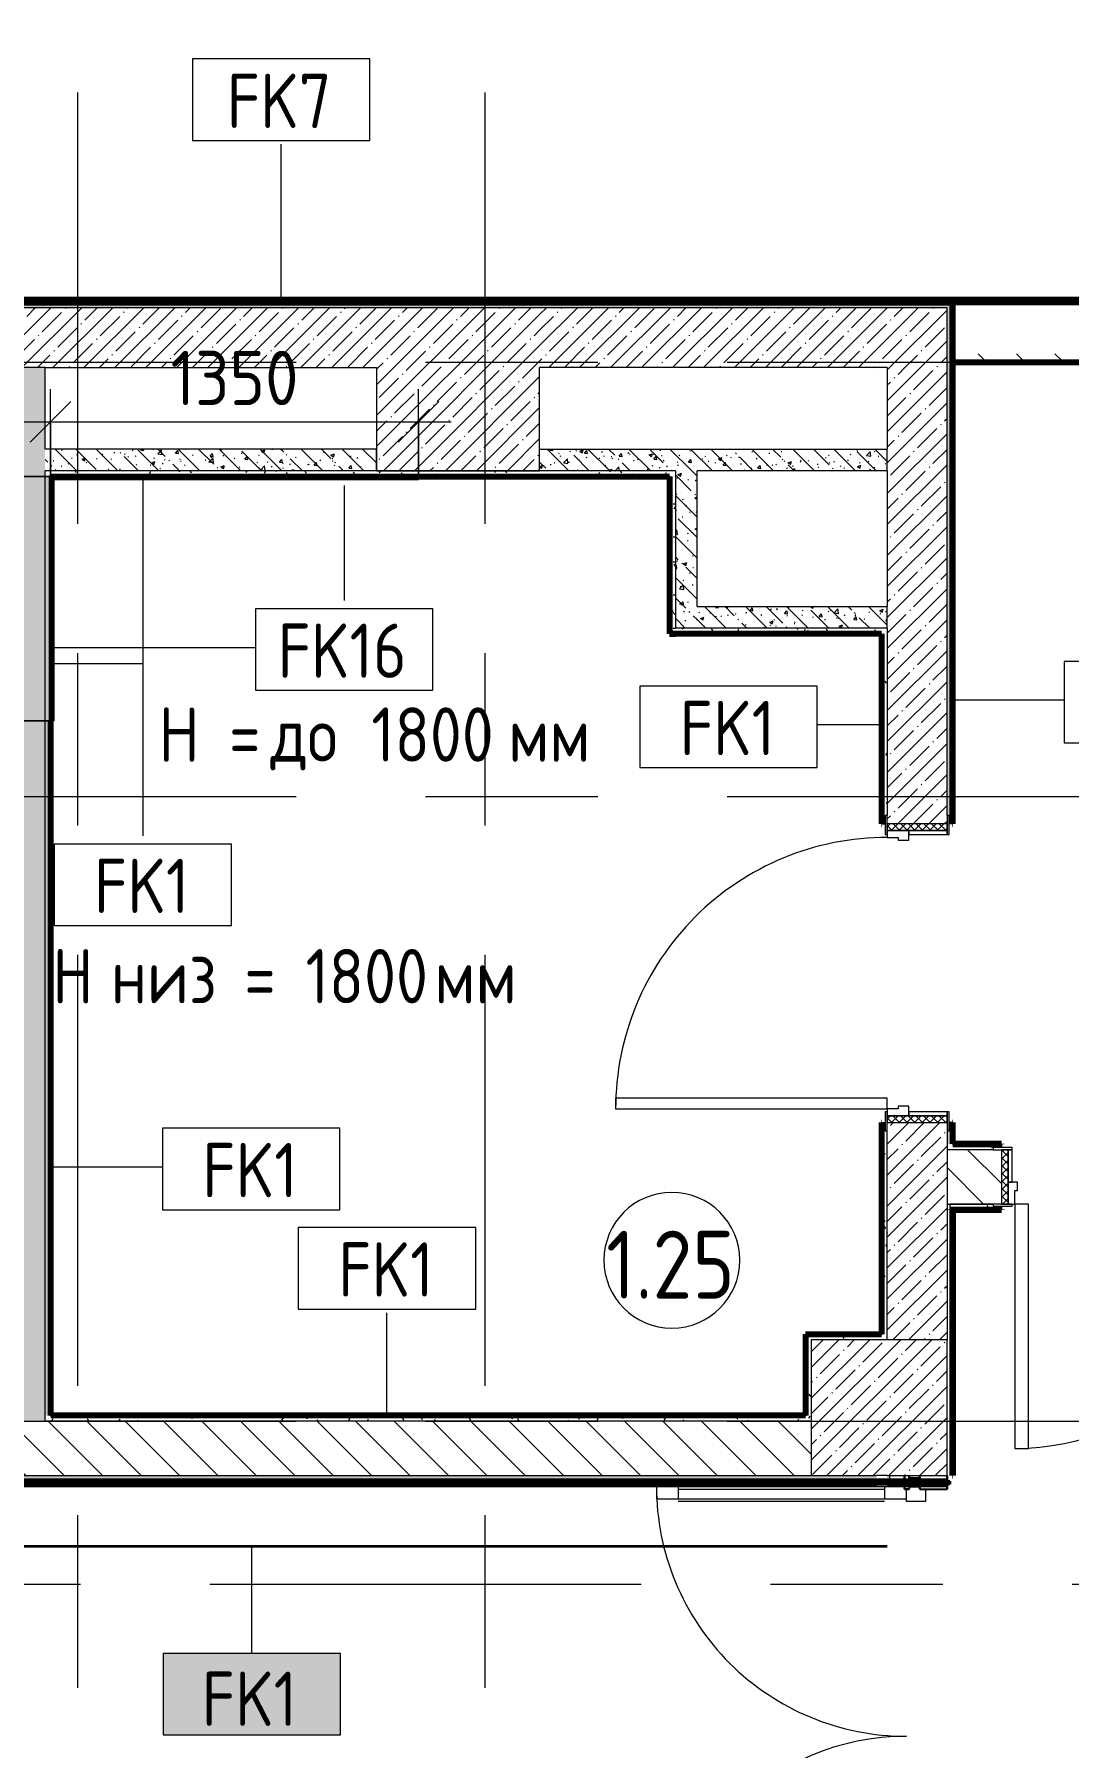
# Model space of a CAD drawing. Header units: millimetres. Extents: x -4060 to 187734, y -8553 to 29000.
# Drawn here: x 16850 to 20658, y 9898 to 16207 of the extents above; entities that cross this region are included whole.
import ezdxf

# ---------------------------------------------------------------- set-up
doc = ezdxf.new("R2010")
doc.units = ezdxf.units.MM
doc.linetypes.add('Осевая', pattern=[3175, 635, -476.25, 1587.5, -476.25])
for name, color, linetype, lineweight in [('A-ANNO-DIMS', 7, 'Continuous', 9), ('A-ANNO-DIMS-100', 7, 'Continuous', 9), ('A-AREA-IDEN', 7, 'Continuous', 9), ('A-DETL', 7, 'Continuous', 9), ('A-DETL-1', 7, 'Continuous', 35), ('A-DETL-GENF', 7, 'Continuous', 9), ('A-DOOR', 7, 'Continuous', 9), ('A-DOOR-1', 7, 'Continuous', 13), ('A-DOOR-FRAM', 7, 'Continuous', 13), ('A-DOOR-FRAM-1', 7, 'Continuous', 9), ('A-GLAZ-CWMG', 7, 'Continuous', 9), ('A-GLAZ-CWMG-1', 7, 'Continuous', 25), ('A-WALL', 7, 'Continuous', 9), ('A-WALL-IDEN', 7, 'Continuous', 9), ('I-WALL', 7, 'Continuous', 9), ('S-COLS', 7, 'Continuous', 9), ('Оси-2', 7, 'Осевая', 9)]:
    doc.layers.add(name, color=color, linetype=linetype, lineweight=lineweight)
for name, color, linetype, lineweight, true_color in [('A-DETL-GENF-1', 7, 'Continuous', 9, 0xffffff), ('A-WALL-3', 7, 'Continuous', 9, 0xff80c0), ('G-ANNO-TEXT-1', 7, 'Continuous', 9, 0x3c3c3c), ('I-WALL-1', 7, 'Continuous', 9, 0xff8000), ('I-WALL-10', 7, 'Continuous', 80, 0xff8000), ('I-WALL-12', 7, 'Continuous', 35, 0xff8000), ('I-WALL-19', 1, 'Continuous', 53, 0xff0000), ('I-WALL-3', 1, 'Continuous', 9, 0xff0000), ('I-WALL-4', 7, 'Continuous', 9, 0xc0c0c0), ('I-WALL-7', 7, 'Continuous', 80, 0xff80c0)]:
    doc.layers.add(name, color=color, linetype=linetype, lineweight=lineweight, true_color=true_color)
doc.styles.add('GOST Common', font='GOST_Common.ttf', dxfattribs={"width": 0.9, "height": 200})
doc.styles.add('GOST Common_1', font='GOST_Common.ttf', dxfattribs={"width": 0.9, "height": 250})
doc.styles.add('ISOCPEUR_1', font='isocpeur.ttf', dxfattribs={"width": 0.9, "height": 200})
doc.dimstyles.new('ISO-2_0_0_9К_Средний_округл2', dxfattribs={"dimscale": 304.8, "dimtxt": 199.196235, "dimasz": 0.492126, "dimexe": 0.393701, "dimexo": 0, "dimgap": 0, "dimtad": 1, "dimdec": 0, "dimrnd": 10, "dimzin": 0, "dimdsep": 46, "dimtxsty": 'ISOCPEUR_1', "dimblk1": 'OBLIQUE', "dimblk2": 'OBLIQUE', "dimsah": 1, "dimcen": 0.09, "dimdle": 0.393701, "dimazin": 0, "dimtfac": 1, "dimtdec": 4, "dimtix": 1, "dimtmove": 0, "dimatfit": 3, "dimfxl": 1, "dimtvp": 1, "dimtolj": 1, "dimtzin": 0, "dimarcsym": 2})
pattern_1 = [(135, (0, 0), (-70.71068, -70.71068), [])]
pattern_2 = [(45, (0, 0), (-57.02463, 57.02463), []), (45, (57.025, 0), (-57.02463, 57.02463), [100.806, -20.161, 3.353, -16.808])]
pattern_3 = [(135, (0, 0), (-75.43415, -75.43415), [106.68, -17.78, 3.556, -17.78]), (135, (0, 75.39), (-75.43415, -75.43415), []), (50, (0, 0), (127.5292, -11.15758), [13.335, -146.685]), (355, (0, 0), (-24.66966, 133.74), [10.668, -117.348]), (100.451, (10.63, -0.93), (102.85973, 122.5818), [11.333, -124.663]), (46.184, (0, 35.56), (189.7552, -29.4304), [20.002, -220.027]), (96.636, (15.81, 33.1), (166.1822, 173.1996), [17, -186.995]), (351.184, (0, 35.56), (166.184, 173.1976), [16.002, -176.022]), (21, (17.78, 26.67), (106.13027, -71.58603), [13.335, -146.685]), (326, (17.78, 26.67), (43.2619, 128.93175), [10.668, -117.348]), (71.451, (26.62, 20.7), (149.392, 57.34505), [11.333, -124.663]), (37.5, (0, 0), (2.16223, 59.18836), [3.353, -112.573, 3.353, -115.773, -117.793]), (37.5, (0, 0), (2.16223, 59.18836), [-235.052, 3.353, -114.44]), (7.5, (0, 0), (46.77386, 70.12615), [3.353, -64.567, 3.353, -109.906, -44.894]), (7.5, (0, 0), (46.77386, 70.12615), [-181.178, 3.353, -41.542]), (327.5, (-39.65, 0), (94.91367, -4.01009), [3.353, -41.097, 3.353, -135.331, -184.023]), (327.5, (-39.65, 0), (94.91367, -4.01009), [-183.134, 3.353, -180.67]), (317.5, (-57.43, 0), (103.69057, 17.79882), [3.353, -54.432, 3.353, -88.748, -130.683]), (317.5, (-57.43, 0), (103.69057, 17.79882), [-149.885, 3.353, -127.33])]
pattern_4 = [(0, (0, 0), (121.92, 30.48), [10.058, -81.382, 10.058, -81.382, -487.68]), (0, (0, 0), (121.92, 30.48), [-182.88, 10.058, -172.822, 10.058, -81.382, -213.36]), (0, (0, 0), (121.92, 30.48), [-457.2, 10.058, -50.902, 10.058, -142.342]), (120, (45.72, 15.24), (-87.356454, 90.345817), [10.058, -81.382, 10.058, -81.382, -487.68]), (120, (45.72, 15.24), (-87.356454, 90.345817), [-182.88, 10.058, -172.822, 10.058, -81.382, -213.36]), (120, (45.72, 15.24), (-87.356454, 90.345817), [-457.2, 10.058, -50.902, 10.058, -142.342]), (240, (60.96, 76.2), (-34.563546, -120.825817), [10.058, -81.382, 10.058, -81.382, -487.68]), (240, (60.96, 76.2), (-34.563546, -120.825817), [-182.88, 10.058, -172.822, 10.058, -81.382, -213.36]), (240, (60.96, 76.2), (-34.563546, -120.825817), [-457.2, 10.058, -50.902, 10.058, -142.342])]

# ---------------------------------------------------------------- blocks, each defined once
blk = doc.blocks.new('Дверь_Витражная_остекление_ - ДВН_CОШ в витраже-31920700-План отделки стен 1 этажа в осях 1-12')
at = {"layer": 'A-DETL-GENF'}
for p, q in [((-900, 60), (-855, 60)), ((-855, 60), (-855, -10)), ((900, 60), (855, 60)), ((855, 60), (855, -10)), ((-910, -930), (-910, -17)), ((-910, -17), (-910, -930)), ((-865, -10), (-900, -10)), ((-865, -10), (-900, -10)), ((-855, -10), (-900, -10)), ((-865, -930), (-865, -10)), ((-865, -930), (-865, -10)), ((855, -10), (900, -10)), ((865, -10), (900, -10)), ((865, -910), (865, -10)), ((865, -10), (865, -910)), ((900, -10), (865, -10)), ((910, -910), (910, -17)), ((910, -910), (910, -17)), ((-910, -90), (-865, -90)), ((-900, -850), (-900, -90)), ((-856, -850), (-856, -90)), ((856, -830), (856, -90)), ((910, -90), (865, -90)), ((900, -830), (900, -90)), ((-910, -850), (-865, -850)), ((910, -830), (865, -830)), ((-910, -930), (-865, -930)), ((-910, -930), (-865, -930)), ((910, -910), (865, -910)), ((865, -910), (910, -910))]:
    blk.add_line(p, q, dxfattribs=at)
at = {"layer": 'A-DOOR'}
for p, q in [((-910, -930), (-910, -17)), ((910, -910), (910, -17))]:
    blk.add_line(p, q, dxfattribs=at)
for centre, radius, start, end in [((-910, -10), 920, 270, 0), ((910, -10), 900, 180, 270)]:
    blk.add_arc(centre, radius, start, end, dxfattribs=at)
blk = doc.blocks.new('Прямоугольный импост - Импост структурный с накладкой - 160мм Темный-31915521-План отделки стен 1 этажа в осях 1-12')
at = {"layer": 'A-GLAZ-CWMG'}
for p, q in [((-4.5, -139.7), (-25, -139.7)), ((25, -139.7), (6.5, -139.7))]:
    blk.add_line(p, q, dxfattribs=at)
at = {"layer": 'A-GLAZ-CWMG-1'}
for p, q in [((25, 17), (-25, 17)), ((-25, 0), (-15, 0)), ((-15, 0), (-15, -40)), ((15, 0), (25, 0)), ((15, 0), (15, -40)), ((25, 0), (25, 17)), ((-15, -40), (-25, -40)), ((25, -40), (15, -40)), ((25, -40), (25, -139.7))]:
    blk.add_line(p, q, dxfattribs=at)
blk = doc.blocks.new('110_Дверь_СКБ_1Ст_Внутренняя1 - Д-4к_п__1100x2100h_Артистические EI30-23985503-План отделки стен 1 этажа в осях 1-12')
at = {"layer": 'A-DOOR'}
h = blk.add_hatch(dxfattribs=at)
h.set_pattern_fill('FP_43', color=256, style=0, pattern_type=2)
h.set_pattern_definition([(135, (1751.41, 174.685), (-14.14214, -14.14214), []), (225, (1751.41, 174.685), (14.14214, -14.14214), [])])
h.paths.add_polyline_path([(537.5, -109.8), (537.5, -110), (562.5, -110), (562.5, 110), (537.5, 109.3), (537.5, 92.2)])
at = {"layer": 'A-DOOR-FRAM-1'}
h = blk.add_hatch(dxfattribs=at)
h.set_pattern_fill('FP_44', color=256, style=0, pattern_type=2)
h.set_pattern_definition([(45, (-371.384, 174.685), (-14.1421, 14.1421), []), (135, (-371.384, 174.685), (-14.1421, -14.1421), [])])
h.paths.add_polyline_path([(-537.5, 110), (-537.5, -110), (-512.5, -110), (-512.5, 110)])
at = {"layer": 'A-DOOR'}
blk.add_arc((-487.5, 110), 1000, 360, 90, dxfattribs=at)
at = {"layer": 'A-DOOR-1'}
for p, q in [((-487.5, 1110), (-487.5, 110)), ((-447.5, 1110), (-487.5, 1110)), ((-447.5, 110), (-447.5, 1110)), ((-487.5, 110), (-447.5, 110))]:
    blk.add_line(p, q, dxfattribs=at)
at = {"layer": 'A-DOOR-FRAM'}
for p, q in [((-497.5, 118), (-567.5, 118)), ((-567.5, 118), (-567.5, 110)), ((-567.5, 110), (-497.5, 110)), ((-512.5, 110), (-537.5, 110)), ((-537.5, 110), (-537.5, -110)), ((-487.5, 110), (-512.5, 110)), ((-512.5, 110), (-512.5, 30)), ((-512.5, -110), (-512.5, 110)), ((-497.5, 110), (-512.5, 110)), ((-512.5, 110), (-512.5, 109)), ((-512.5, 109), (-497.5, 109)), ((-497.5, 110), (-497.5, 118)), ((-497.5, 109), (-497.5, 110)), ((-487.5, 70), (-487.5, 110)), ((-477.5, 70), (-487.5, 70)), ((-477.5, 30), (-477.5, 70)), ((512.5, 70), (502.5, 70)), ((502.5, 70), (502.5, 30)), ((512.5, 110), (512.5, 70)), ((537.5, 110), (512.5, 110)), ((592.5, 118), (522.5, 118)), ((522.5, 118), (522.5, 110)), ((537.5, 110), (522.5, 110)), ((522.5, 110), (522.5, 109)), ((522.5, 110), (592.5, 110)), ((522.5, 109), (537.5, 109)), ((537.5, 30), (537.5, 110)), ((562.5, 110), (537.5, 110)), ((537.5, 110), (537.5, -110)), ((537.5, 109), (537.5, 110)), ((562.5, -110), (562.5, 110)), ((592.5, 110), (592.5, 118)), ((-512.5, 30), (-477.5, 30)), ((-497.5, 30), (-512.5, 30)), ((-512.5, 30), (-512.5, -110)), ((-497.5, -110), (-497.5, 30)), ((502.5, 30), (537.5, 30)), ((537.5, 30), (522.5, 30)), ((522.5, 30), (522.5, -110)), ((537.5, -110), (537.5, 30)), ((-497.5, -110), (-567.5, -110)), ((-567.5, -110), (-567.5, -118)), ((-567.5, -118), (-497.5, -118)), ((-537.5, -110), (-512.5, -110)), ((-512.5, -110), (-497.5, -110)), ((-497.5, -118), (-497.5, -110)), ((522.5, -110), (537.5, -110)), ((592.5, -110), (522.5, -110)), ((522.5, -110), (522.5, -118)), ((522.5, -118), (592.5, -118)), ((537.5, -110), (562.5, -110)), ((592.5, -118), (592.5, -110))]:
    blk.add_line(p, q, dxfattribs=at)
blk = doc.blocks.new('BSC_Колонна _Прямоугольная - 500х500-V35-План отделки стен 1 этажа в осях 1-12')
at = {"layer": 'S-COLS'}
h = blk.add_hatch(dxfattribs=at)
h.set_pattern_fill('FP_48', color=256, style=0, pattern_type=2)
h.set_pattern_definition([(45, (-19960, -11150), (-57.02463, 57.02463), []), (45, (-19902.975, -11150), (-57.02463, 57.02463), [100.806, -20.161, 3.353, -16.808])])
h.paths.add_polyline_path([(250, -250), (250, 250), (-250, 250), (-250, -250), (47.8, -250)])
for p, q in [((250, 250), (-250, 250)), ((-250, 250), (-250, -250)), ((250, -250), (250, 250)), ((-250, -250), (-9.7, -250)), ((30, -250), (250, -250))]:
    blk.add_line(p, q, dxfattribs=at)
blk = doc.blocks.new('110_Дверь_СКБ_2Ст - Д-10 1800x2100h_Актовый зал EI30-23435156-План отделки стен 1 этажа в осях 1-12')
at = {"layer": 'A-DOOR'}
h = blk.add_hatch(dxfattribs=at)
h.set_pattern_fill('FP_52', color=256, style=0, pattern_type=2)
h.set_pattern_definition([(135, (1351.41, 164.685), (-14.1421, -14.1421), []), (225, (1351.41, 164.685), (14.1421, -14.1421), [])])
h.paths.add_polyline_path([(937.5, 100), (937.5, -100), (962.5, -100), (962.5, 100)])
at = {"layer": 'A-DOOR-FRAM-1'}
h = blk.add_hatch(dxfattribs=at)
h.set_pattern_fill('FP_53', color=256, style=0, pattern_type=2)
h.set_pattern_definition([(45, (-771.384, 164.685), (-14.1421, 14.1421), []), (135, (-771.384, 164.685), (-14.1421, -14.1421), [])])
h.paths.add_polyline_path([(-912.5, 100), (-937.5, 100), (-937.5, -100), (-912.5, -100), (-912.5, 52.5)])
at = {"layer": 'A-DOOR'}
for centre, start, end in [((-887.5, 100), 0, 90), ((912.5, 100), 90, 180)]:
    blk.add_arc(centre, 900, start, end, dxfattribs=at)
at = {"layer": 'A-DOOR-1'}
for p, q in [((-887.5, 1000), (-887.5, 100)), ((-837.5, 1000), (-887.5, 1000)), ((-837.5, 100), (-837.5, 1000)), ((912.5, 1000), (862.5, 1000)), ((862.5, 1000), (862.5, 100)), ((912.5, 100), (912.5, 1000)), ((-887.5, 100), (-837.5, 100)), ((862.5, 100), (912.5, 100))]:
    blk.add_line(p, q, dxfattribs=at)
at = {"layer": 'A-DOOR-FRAM'}
for p, q in [((-897.5, 108), (-967.5, 108)), ((-967.5, 108), (-967.5, 100)), ((-967.5, 100), (-897.5, 100)), ((-912.5, 100), (-937.5, 100)), ((-937.5, 100), (-937.5, -100)), ((-887.5, 100), (-912.5, 100)), ((-912.5, 100), (-912.5, 20)), ((-912.5, -100), (-912.5, 100)), ((-897.5, 100), (-897.5, 108)), ((-887.5, 50), (-887.5, 100)), ((912.5, 100), (912.5, 50)), ((937.5, 100), (912.5, 100)), ((992.5, 108), (922.5, 108)), ((922.5, 108), (922.5, 100)), ((922.5, 100), (992.5, 100)), ((937.5, 20), (937.5, 100)), ((962.5, 100), (937.5, 100)), ((937.5, 100), (937.5, -100)), ((962.5, -100), (962.5, 100)), ((992.5, 100), (992.5, 108)), ((-912.5, 20), (-877.5, 20)), ((-897.5, 20), (-912.5, 20)), ((-912.5, 20), (-912.5, -100)), ((-897.5, -100), (-897.5, 20)), ((-877.5, 50), (-887.5, 50)), ((-877.5, 20), (-877.5, 50)), ((912.5, 50), (902.5, 50)), ((902.5, 50), (902.5, 20)), ((902.5, 20), (937.5, 20)), ((937.5, 20), (922.5, 20)), ((922.5, 20), (922.5, -100)), ((937.5, -100), (937.5, 20)), ((-897.5, -100), (-967.5, -100)), ((-967.5, -100), (-967.5, -108)), ((-967.5, -108), (-897.5, -108)), ((-937.5, -100), (-912.5, -100)), ((-912.5, -100), (-897.5, -100)), ((-897.5, -108), (-897.5, -100)), ((922.5, -100), (937.5, -100)), ((992.5, -100), (922.5, -100)), ((922.5, -100), (922.5, -108)), ((922.5, -108), (992.5, -108)), ((937.5, -100), (962.5, -100)), ((992.5, -108), (992.5, -100))]:
    blk.add_line(p, q, dxfattribs=at)
blk = doc.blocks.new('BSC_Колонна _Прямоугольная - 500х500-21690934-План отделки стен 1 этажа в осях 1-12')
at = {"layer": 'S-COLS'}
for p, q in [((250, 250), (-250, 250)), ((-250, 250), (-250, -250)), ((250, -250), (250, 250)), ((-250, -250), (-9.7, -250)), ((30, -250), (250, -250))]:
    blk.add_line(p, q, dxfattribs=at)
blk = doc.blocks.new('Прямоугольный импост - Импост структурный с накладкой - 160мм-31915517-План отделки стен 1 этажа в осях 1-12')
at = {"layer": 'A-GLAZ-CWMG'}
for p, q in [((-50, -139.7), (-31.5, -139.7)), ((-50, -139.7), (-50, -140)), ((-50, -140), (-31.5, -140)), ((-20.5, -139.7), (0, -139.7)), ((-20.5, -140), (0, -140)), ((0, -140), (0, -139.7))]:
    blk.add_line(p, q, dxfattribs=at)
at = {"layer": 'A-GLAZ-CWMG-1'}
for p, q in [((0, 17), (-50, 17)), ((-50, 17), (-50, 0)), ((-40, 0), (-50, 0)), ((-40, 0), (-40, -40)), ((-10, -40), (-10, 0)), ((-10, 0), (0, 0)), ((-40, -40), (-50, -40)), ((-50, -40), (-50, -139.7)), ((0, -40), (-10, -40))]:
    blk.add_line(p, q, dxfattribs=at)
blk = doc.blocks.new('Прямоугольный импост - Импост структурный с накладкой - 160мм Темный-32352604-План отделки стен 1 этажа в осях 1-12')
at = {"layer": 'A-GLAZ-CWMG-1'}
for p, q in [((-25, -140), (-25, -139.7)), ((-25, -140), (25, -140)), ((25, -140), (25, -139.7))]:
    blk.add_line(p, q, dxfattribs=at)
blk = doc.blocks.new('Прямоугольный импост - Импост структурный с накладкой - 160мм Темный-32772042-План отделки стен 1 этажа в осях 1-12')
at = {"layer": 'A-GLAZ-CWMG-1'}
for p, q in [((-50, -140), (-50, -139.7)), ((-50, -140), (0, -140)), ((0, -140), (0, -139.7))]:
    blk.add_line(p, q, dxfattribs=at)
blk = doc.blocks.new('М_стена_0001 - Типоразмер_без рамки-25382661-План отделки стен 1 этажа в осях 1-12')
at = {"layer": 'A-WALL-IDEN'}
for p, q in [((3.258, 1.523), (-3.273, 1.523)), ((-3.273, 1.523), (-3.273, -1.477)), ((3.258, -1.477), (3.258, 1.523)), ((-3.273, -1.477), (3.258, -1.477))]:
    blk.add_line(p, q, dxfattribs=at)
blk = doc.blocks.new('Марка_Помещения - Номер-25198446-План отделки стен 1 этажа в осях 1-12')
at = {"layer": 'A-AREA-IDEN'}
for start, end in [(360, 180), (180, 360)]:
    blk.add_arc((0, 0), 2.5, start, end, dxfattribs=at)
blk = doc.blocks.new('DIMBLOCK28-План отделки стен 1 этажа в осях 1-12')
at = {"layer": 'A-ANNO-DIMS-100', "lineweight": 20}
for p, q in [((16715.5, 14579), (16640.5, 14654)), ((16715.5, 14579), (16790.5, 14504)), ((16715.5, 13679), (16640.5, 13754)), ((16715.5, 13679), (16790.5, 13604))]:
    blk.add_line(p, q, dxfattribs=at)
at = {"layer": 'A-ANNO-DIMS-100'}
for p, q in [((16715.5, 13559), (16715.5, 14699)), ((18264.5, 14579), (16595.5, 14579)), ((16715.5, 14579), (18264.5, 14579)), ((16910, 13679), (16595.5, 13679)), ((16715.5, 13679), (16910, 13679))]:
    blk.add_line(p, q, dxfattribs=at)
at = {"layer": 'A-ANNO-DIMS-100', "color": 0, "insert": (16454.2, 13939.4), "char_height": 200, "width": 455.087, "attachment_point": 1, "rotation": 90, "line_spacing_factor": 1.149209, "style": 'ISOCPEUR_1'}
blk.add_mtext('900', dxfattribs=at)
blk = doc.blocks.new('_Oblique')
at = {"color": 0, "linetype": 'ByBlock', "lineweight": -2}
blk.add_line((-0.5, -0.5), (0.5, 0.5), dxfattribs=at)
blk = doc.blocks.new('DIMBLOCK29-План отделки стен 1 этажа в осях 1-12')
at = {"layer": 'A-ANNO-DIMS-100'}
for p, q in [((16910, 14581), (16910, 14900.2)), ((18264.5, 14581), (18264.5, 14900.2)), ((16790, 14780.2), (18384.5, 14780.2)), ((16910, 14780.2), (16910, 14581)), ((18264.5, 14780.2), (18264.5, 14581))]:
    blk.add_line(p, q, dxfattribs=at)
at = {"layer": 'A-ANNO-DIMS-100', "lineweight": 20}
for p, q in [((16910, 14780.2), (16985, 14855.2)), ((18264.5, 14780.2), (18339.5, 14855.2)), ((16910, 14780.2), (16835, 14705.2)), ((18264.5, 14780.2), (18189.5, 14705.2))]:
    blk.add_line(p, q, dxfattribs=at)
at = {"layer": 'A-ANNO-DIMS-100', "color": 0, "insert": (17351.7, 15041.5), "char_height": 200, "width": 565.411, "attachment_point": 1, "line_spacing_factor": 1.149209, "style": 'ISOCPEUR_1'}
blk.add_mtext('1350', dxfattribs=at)

msp = doc.modelspace()

# ---------------------------------------------------------------- hatches: boundary and pattern name
at = {"layer": 'A-DETL-GENF-1'}
msp.add_hatch(color=256, dxfattribs=at).paths.add_polyline_path([(17977.4, 9945.5), (17977.4, 10245.5), (17324.3, 10245.5), (17324.3, 9945.5)])
at = {"layer": 'I-WALL'}
h = msp.add_hatch(dxfattribs=at)
h.set_pattern_fill('FP_106', color=256, style=0, pattern_type=2)
h.set_pattern_definition(pattern_4)
h.paths.add_polyline_path([(13690, 15200), (15050, 15200), (15050, 15208), (15080, 15208), (15080, 15220), (13690, 15220)])
h.paths.add_polyline_path([(20210, 15200), (20210, 15220), (16180, 15220), (16180, 15208), (16210, 15208), (16210, 15200), (20007.8, 15200)])
h = msp.add_hatch(dxfattribs=at)
h.set_pattern_fill('FP_106', color=256, style=0, pattern_type=2)
h.set_pattern_definition(pattern_4)
h.paths.add_polyline_path([(20210, 12120), (20230, 12120), (20230, 12200), (20218, 12200), (20218, 12170), (20210, 12170)])
h.paths.add_polyline_path([(20218, 13300), (20230, 13300), (20230, 14951), (20220, 14951), (20220, 15031), (20230, 15031), (20230, 15200), (20220, 15200), (20220, 15220), (20210, 15220), (20210.2, 13330), (20218, 13330)])
h = msp.add_hatch(dxfattribs=at)
h.set_pattern_fill('FP_1', color=256, style=0, pattern_type=2)
h.set_pattern_definition(pattern_2)
h.paths.add_polyline_path([(18710.3, 14980), (20210, 14980), (20210, 15200), (18710.3, 15200)])
h.paths.add_polyline_path([(15080, 14980), (15080, 15200), (14310, 15200), (14310, 14980), (15050, 14980)])
h.paths.add_polyline_path([(17290.5, 14980), (18110.3, 14980), (18110.3, 15200), (16180, 15200), (16180, 14980), (16890, 14980)])
h = msp.add_hatch(dxfattribs=at)
h.set_pattern_fill('FP_20', color=256, style=0, pattern_type=2)
h.set_pattern_definition(pattern_1)
h.paths.add_polyline_path([(20220, 15000), (21889, 15000), (21889, 15031), (20220, 15031), (20220, 15020)])
h = msp.add_hatch(dxfattribs=at)
h.set_pattern_fill('FP_45', color=256, style=0, pattern_type=2)
h.set_pattern_definition(pattern_3)
h.paths.add_polyline_path([(16890, 11100), (16890, 14980), (16810, 14980), (16810, 11100)])
h = msp.add_hatch(dxfattribs=at)
h.set_pattern_fill('FP_1', color=256, style=0, pattern_type=2)
h.set_pattern_definition(pattern_2)
h.paths.add_polyline_path([(20210, 11400), (20210, 12200), (19990, 12200), (19990, 11400), (20007.8, 11400)])
h.paths.add_polyline_path([(19990, 13300), (20210, 13300), (20210, 14980), (19990, 14980), (19990, 13330)])
h = msp.add_hatch(dxfattribs=at)
h.set_pattern_fill('FP_45', color=256, style=0, pattern_type=2)
h.set_pattern_definition(pattern_3)
h.paths.add_polyline_path([(16890, 14600), (18110, 14600), (18110, 14680), (16890, 14680)])
h = msp.add_hatch(dxfattribs=at)
h.set_pattern_fill('FP_45', color=256, style=0, pattern_type=2)
h.set_pattern_definition(pattern_3)
h.paths.add_polyline_path([(19990, 14600), (19990, 14680), (18710.3, 14680), (18710.3, 14600), (19931.3, 14600)])
h = msp.add_hatch(dxfattribs=at)
h.set_pattern_fill('FP_106', color=256, style=0, pattern_type=2)
h.set_pattern_definition(pattern_4)
h.paths.add_polyline_path([(18264.5, 14580), (19210, 14580), (19210, 14600), (16890, 14600), (16890, 14580), (18110.3, 14580)])
h = msp.add_hatch(dxfattribs=at)
h.set_pattern_fill('FP_106', color=256, style=0, pattern_type=2)
h.set_pattern_definition(pattern_4)
h.paths.add_polyline_path([(16890, 11120), (16910, 11121), (16910, 14580), (16890, 14580), (16890, 12713.5)])
h = msp.add_hatch(dxfattribs=at)
h.set_pattern_fill('FP_106', color=256, style=0, pattern_type=2)
h.set_pattern_definition(pattern_4)
h.paths.add_polyline_path([(19210, 14000), (19210, 14580), (19190, 14579), (19190, 14000)])
h = msp.add_hatch(dxfattribs=at)
h.set_pattern_fill('FP_45', color=256, style=0, pattern_type=2)
h.set_pattern_definition(pattern_3)
h.paths.add_polyline_path([(19290, 14020), (19290, 14600), (19210, 14600), (19210, 14020)])
h = msp.add_hatch(dxfattribs=at)
h.set_pattern_fill('FP_45', color=256, style=0, pattern_type=2)
h.set_pattern_definition(pattern_3)
h.paths.add_polyline_path([(19990, 14020), (19990, 14100), (19290, 14100), (19290, 14020)])
h = msp.add_hatch(dxfattribs=at)
h.set_pattern_fill('FP_106', color=256, style=0, pattern_type=2)
h.set_pattern_definition(pattern_4)
h.paths.add_polyline_path([(19990, 14000), (19990, 14020), (19210, 14020), (19210, 14000), (19970, 14000)])
h = msp.add_hatch(dxfattribs=at)
h.set_pattern_fill('FP_106', color=256, style=0, pattern_type=2)
h.set_pattern_definition(pattern_4)
h.paths.add_polyline_path([(19990, 11400), (19989.2, 12170), (19982, 12170), (19982, 12200), (19970, 12200), (19970, 11400)])
h.paths.add_polyline_path([(19970, 13300), (19982, 13300), (19982, 13330), (19990, 13330), (19990, 14000), (19970, 13999)])
h = msp.add_hatch(dxfattribs=at)
h.set_pattern_fill('FP_106', color=256, style=0, pattern_type=2)
h.set_pattern_definition(pattern_4)
h.paths.add_polyline_path([(22570, 12100), (22570, 12120), (22310, 12120), (22310, 12108), (22340, 12108), (22340, 12100)])
h.paths.add_polyline_path([(20210, 12100), (20380, 12100), (20380, 12108), (20410, 12108), (20410, 12120), (20210, 12120)])
h = msp.add_hatch(dxfattribs=at)
h.set_pattern_fill('FP_20', color=256, style=0, pattern_type=2)
h.set_pattern_definition(pattern_1)
h.paths.add_polyline_path([(22340, 11900), (22590, 11900), (22590, 12100), (22310, 12100), (22310, 11900)])
h.paths.add_polyline_path([(20380, 11900), (20410, 11900), (20410, 12100), (20210, 12100), (20210, 11900)])
h = msp.add_hatch(dxfattribs=at)
h.set_pattern_fill('FP_106', color=256, style=0, pattern_type=2)
h.set_pattern_definition(pattern_4)
h.paths.add_polyline_path([(22569, 11880), (22570, 11880), (22570, 11900), (22340, 11900), (22340, 11892), (22310, 11892), (22310, 11880), (22340, 11880)])
h.paths.add_polyline_path([(20224.7, 11880), (20410, 11880), (20410, 11892), (20380, 11892), (20380, 11900), (20220, 11900), (20220, 11880)])
h = msp.add_hatch(dxfattribs=at)
h.set_pattern_fill('FP_106', color=256, style=0, pattern_type=2)
h.set_pattern_definition(pattern_4)
h.paths.add_polyline_path([(19969, 11400), (19970, 11400), (19969, 11420), (19690, 11420), (19690, 11400), (19710, 11400)])
h = msp.add_hatch(dxfattribs=at)
h.set_pattern_fill('FP_106', color=256, style=0, pattern_type=2)
h.set_pattern_definition(pattern_4)
h.paths.add_polyline_path([(19710, 11100), (19710, 11400), (19690, 11400), (19690, 11100)])
h = msp.add_hatch(dxfattribs=at)
h.set_pattern_fill('FP_106', color=256, style=0, pattern_type=2)
h.set_pattern_definition(pattern_4)
h.paths.add_polyline_path([(17290.5, 11100), (19690, 11100), (19689, 11120), (16890, 11120), (16890, 11100), (16910, 11100)])
h = msp.add_hatch(dxfattribs=at)
h.set_pattern_fill('FP_20', color=256, style=0, pattern_type=2)
h.set_pattern_definition(pattern_1)
h.paths.add_polyline_path([(17290.5, 10900), (19710, 10900), (19710, 11100), (14210, 11100), (14210, 10900)])
h = msp.add_hatch(dxfattribs=at)
h.set_pattern_fill('FP_106', color=256, style=0, pattern_type=2)
h.set_pattern_definition(pattern_4)
h.paths.add_polyline_path([(19710, 10880), (19950.3, 10880), (19950.3, 10900), (13710, 10900), (13710, 10880), (17290.5, 10880)])
h.paths.add_polyline_path([(19990, 10880), (20000, 10880), (20000, 10900), (19990, 10900)])
at = {"layer": 'I-WALL-1'}
h = msp.add_hatch(color=256, dxfattribs=at)
h.paths.add_polyline_path([(20210, 15220), (20220, 15220), (20220, 15231), (16180, 15231), (16180, 15220), (20007.8, 15220)])
h.paths.add_polyline_path([(13710, 15220), (15080, 15220), (15080, 15231), (13690, 15231), (13690, 15220)])
msp.add_hatch(color=256, dxfattribs=at).paths.add_polyline_path([(21879, 15220), (21879, 15231), (20220, 15231), (20220, 15220), (21366.5, 15220)])
h = msp.add_hatch(color=256, dxfattribs=at)
h.paths.add_polyline_path([(20060.3, 10868.5), (20110.3, 10868.5), (20110.3, 10879.5), (19990, 10879.5), (19990, 10868.5), (20007.8, 10868.5)])
h.paths.add_polyline_path([(13930, 10868.5), (19950.3, 10868.5), (19950.3, 10879.5), (13690, 10879.5), (13690, 10868.5), (13710.1, 10868.5)])
h = msp.add_hatch(color=256, dxfattribs=at)
h.paths.add_polyline_path([(20210, 10868.5), (20220, 10868.5), (20220, 10879.5), (20210, 10879.5)])
h.paths.add_polyline_path([(19950.3, 10868.5), (19990, 10868.5), (19990, 10879.5), (19950.3, 10879.5)])
at = {"layer": 'I-WALL-3'}
for points in [[(16910, 13679), (16918, 13679), (16918, 14580), (16910, 14579), (16910, 14270)], [(18264.5, 14573), (18264.5, 14580), (16918, 14580), (16918, 14573), (18110.3, 14573)]]:
    msp.add_hatch(color=256, dxfattribs=at).paths.add_polyline_path(points)
at = {"layer": 'S-COLS'}
h = msp.add_hatch(dxfattribs=at)
h.set_pattern_fill('FP_1', color=256, style=0, pattern_type=2)
h.set_pattern_definition(pattern_2)
h.paths.add_polyline_path([(18710.3, 14600), (18710.3, 15200), (18110.3, 15200), (18110.3, 14600)])

# ---------------------------------------------------------------- linework, layer by layer
at = {"layer": 'A-DETL'}
for p, q in [((17650.9, 10245.5), (17650.9, 10640)), ((17977.4, 10245.5), (17324.3, 10245.5)), ((17324.3, 10245.5), (17324.3, 9945.5)), ((17977.4, 9945.5), (17977.4, 10245.5)), ((17324.3, 9945.5), (17977.4, 9945.5))]:
    msp.add_line(p, q, dxfattribs=at)
at = {"layer": 'A-DETL-1'}
msp.add_line((13490, 10640), (19990, 10640), dxfattribs=at)
at = {"layer": 'A-WALL'}
for p, q in [((16890, 14980), (16810, 14980)), ((19990, 14600), (19990, 14680)), ((18264.5, 14580), (19190, 14580)), ((19990, 14020), (19990, 14100)), ((19970, 14000), (19210, 14000)), ((19970, 13999), (19970, 14000)), ((19970, 12200), (19970, 11420)), ((20230, 12200), (20230, 12120)), ((20210, 12100), (20210, 11900)), ((19969, 11420), (19970, 11420)), ((19690, 11400), (19690, 11120)), ((16910, 11120), (16910, 11121)), ((19690, 11120), (19689, 11120)), ((16810, 11100), (16890, 11100))]:
    msp.add_line(p, q, dxfattribs=at)
at = {"layer": 'A-WALL-3'}
for p, q in [((20230, 15220), (20231, 15220)), ((18264.5, 14580), (18264.5, 14579)), ((19190, 14579), (19190, 14580)), ((19970, 13300), (19970, 13999)), ((16910, 13679), (16910, 11121)), ((20230, 12120), (20231, 12120)), ((19969, 11420), (19690, 11420)), ((16910, 11120), (19689, 11120))]:
    msp.add_line(p, q, dxfattribs=at)
at = {"layer": 'A-WALL-IDEN'}
for p, q in [((17759, 15225.5), (17759, 15802.2)), ((17249.2, 14579.5), (17249.2, 13255.8)), ((17990.3, 14546.1), (17990.3, 14121.7)), ((16910.5, 13949.7), (17663.8, 13949.7)), ((16910.5, 13890.4), (17249.2, 13890.4)), ((17249.2, 13890.4), (17249.2, 13255.8)), ((20230.5, 13756.2), (20641.4, 13756.2)), ((19969.5, 13664.9), (19732, 13664.9)), ((16910.5, 12037.1), (17321.4, 12037.1)), ((18148.3, 11120.5), (18148.3, 11499.3))]:
    msp.add_line(p, q, dxfattribs=at)
at = {"layer": 'I-WALL-10'}
for p, q in [((16180, 15231), (21879, 15231)), ((16180, 15220), (20230, 15220)), ((21879, 15220), (20231, 15220)), ((13679, 10868.5), (19950.3, 10868.5)), ((13690, 10879.5), (19950.3, 10879.5)), ((19990, 10879.5), (20210, 10879.5)), ((19990, 10868.5), (20210, 10868.5))]:
    msp.add_line(p, q, dxfattribs=at)
at = {"layer": 'I-WALL-12'}
for p, q in [((19950.3, 10879.5), (19990, 10879.5)), ((19950.3, 10868.5), (19950.3, 10879.5)), ((19990, 10868.5), (19950.3, 10868.5)), ((19990, 10868.5), (19990, 10879.5)), ((20210, 10879.5), (20220, 10879.5)), ((20210, 10868.5), (20210, 10879.5)), ((20220, 10868.5), (20210, 10868.5)), ((20220, 10879.5), (20220, 10868.5))]:
    msp.add_line(p, q, dxfattribs=at)
at = {"layer": 'I-WALL-19'}
for p, q in [((16910, 14581), (16910, 13679)), ((18264.5, 14581), (16910, 14581)), ((16918, 13679), (16918, 14581)), ((18264.5, 14580), (18264.5, 14581)), ((18264.5, 14573), (18264.5, 14579)), ((16918, 14573), (18264.5, 14573)), ((16911, 13679), (16918, 13679))]:
    msp.add_line(p, q, dxfattribs=at)
at = {"layer": 'I-WALL-4'}
for p, q in [((16180, 15220), (20230, 15220)), ((20210, 15200), (16210, 15200)), ((20210, 13330), (20210, 15200)), ((16890, 14680), (16890, 14980)), ((16890, 14980), (18110.3, 14980)), ((19990, 14980), (18710.3, 14980)), ((19990, 14980), (19990, 14680)), ((20220, 15000), (21889, 15000)), ((18110, 14680), (16890, 14680)), ((18110, 14600), (18110, 14680)), ((18710.3, 14600), (18710.3, 14680)), ((18710.3, 14680), (19990, 14680)), ((16890, 11100), (16890, 14600)), ((19210, 14600), (16890, 14600)), ((16910, 14580), (18264.5, 14580)), ((19210, 14600), (19210, 14020)), ((19990, 14600), (19290, 14600)), ((19290, 14100), (19290, 14600)), ((19990, 14600), (19990, 14100)), ((19290, 14100), (19990, 14100)), ((19990, 14020), (19210, 14020)), ((19990, 14020), (19990, 13330)), ((19970, 13300), (19982, 13300)), ((20230, 13300), (20218, 13300)), ((19970, 12200), (19982, 12200)), ((20230, 12200), (20218, 12200)), ((19990, 11400), (19990, 12170)), ((20210, 12170), (20210, 12100)), ((20410, 12120), (20410, 12108)), ((20380, 12100), (20210, 12100)), ((20210, 11900), (20210, 11400)), ((20210, 11900), (20380, 11900)), ((20380, 11900), (20220, 11900)), ((20220, 11900), (20220, 11880)), ((20410, 11892), (20410, 11880)), ((19710, 11100), (16890, 11100)), ((13690, 10880), (20000, 10880)), ((14210, 10900), (19710, 10900)), ((19990, 10900), (19950.3, 10900)), ((20000, 10880), (20000, 10900))]:
    msp.add_line(p, q, dxfattribs=at)
at = {"layer": 'I-WALL-7'}
for p, q in [((20230, 13300), (20230, 15220)), ((20231, 15000), (20231, 15220)), ((20231, 15000), (21889, 15000)), ((20231, 13300), (20231, 14999)), ((21889, 14999), (20231, 14999)), ((18264.5, 14579), (19189, 14579)), ((19189, 14579), (19189, 13999)), ((19190, 14000), (19190, 14579)), ((19969, 13999), (19189, 13999)), ((19190, 14000), (19210, 14000)), ((19969, 13999), (19969, 13300)), ((16911, 13679), (16910, 13679)), ((16911, 11121), (16911, 13679)), ((19969, 13300), (19970, 13300)), ((20230, 13300), (20231, 13300)), ((19969, 12200), (19969, 11421)), ((19969, 12200), (19970, 12200)), ((20230, 12200), (20231, 12200)), ((20231, 12121), (20231, 12200)), ((20410, 12121), (20231, 12121)), ((20231, 12120), (20410, 12120)), ((20410, 12120), (20410, 12121)), ((20220, 11880), (20410, 11880)), ((20220, 11880), (20220, 11879)), ((20220, 11879), (20230, 11879)), ((20230, 10900), (20230, 11879)), ((20231, 11879), (20410, 11879)), ((20231, 11879), (20231, 10900)), ((20410, 11880), (20410, 11879)), ((19689, 11421), (19969, 11421)), ((19689, 11421), (19689, 11121)), ((19690, 11400), (19690, 11420)), ((19689, 11121), (16911, 11121)), ((19950.3, 10880), (19990, 10880)), ((19950.3, 10879), (19990, 10879)), ((20230, 10900), (20231, 10900))]:
    msp.add_line(p, q, dxfattribs=at)
at = {"layer": 'S-COLS'}
for p, q in [((18710.3, 15200), (18110.3, 15200)), ((18110.3, 14980), (18110.3, 14600)), ((18710.3, 14600), (18710.3, 14980)), ((18110.3, 14600), (18710.3, 14600))]:
    msp.add_line(p, q, dxfattribs=at)
at = {"layer": 'Оси-2'}
for p, q in [((17010, 593.7), (17010, 24898.1)), ((18510, 593.7), (18510, 24898.1)), ((-760.2, 15000), (35390, 15000)), ((-760.2, 13400), (35390, 13400)), ((-760.2, 11100), (35990, 11100)), ((509.8, 10500), (35990, 10500))]:
    msp.add_line(p, q, dxfattribs=at)

# ---------------------------------------------------------------- block references
at = {"layer": 'A-AREA-IDEN', "xscale": 99.99999999999993, "yscale": 99.99999999999993, "zscale": 99.99999999999993}
msp.add_blockref('Марка_Помещения - Номер-25198446-План отделки стен 1 этажа в осях 1-12', (19197.1, 11692.9), dxfattribs=at)
at = {"layer": 'A-DOOR'}
for name, p, rotation in [('110_Дверь_СКБ_1Ст_Внутренняя1 - Д-4к_п__1100x2100h_Артистические EI30-23985503-План отделки стен 1 этажа в осях 1-12', (20100, 12737.5), 90), ('110_Дверь_СКБ_2Ст - Д-10 1800x2100h_Актовый зал EI30-23435156-План отделки стен 1 этажа в осях 1-12', (21372.5, 12000), 180), ('Дверь_Витражная_остекление_ - ДВН_CОШ в витраже-31920700-План отделки стен 1 этажа в осях 1-12', (20070.3, 9950), 269.9999999999999)]:
    msp.add_blockref(name, p, dxfattribs=dict(at, rotation=rotation))
at = {"layer": 'A-GLAZ-CWMG', "rotation": 89.99999999999993}
for name in ['Прямоугольный импост - Импост структурный с накладкой - 160мм-31915517-План отделки стен 1 этажа в осях 1-12', 'Прямоугольный импост - Импост структурный с накладкой - 160мм Темный-32772042-План отделки стен 1 этажа в осях 1-12']:
    msp.add_blockref(name, (20070.3, 10900), dxfattribs=at)
at = {"layer": 'A-GLAZ-CWMG', "extrusion": (0, 0, -1), "rotation": 270.0000000000001}
msp.add_blockref('Прямоугольный импост - Импост структурный с накладкой - 160мм Темный-32352604-План отделки стен 1 этажа в осях 1-12', (-20070.3, 10875), dxfattribs=at)
at = {"layer": 'A-GLAZ-CWMG-1', "extrusion": (0, 0, -1), "rotation": 270.0000000000001}
msp.add_blockref('Прямоугольный импост - Импост структурный с накладкой - 160мм Темный-31915521-План отделки стен 1 этажа в осях 1-12', (-20070.3, 10875), dxfattribs=at)
at = {"layer": 'A-WALL-IDEN', "xscale": 99.99999999999993, "yscale": 99.99999999999993, "zscale": 99.99999999999993}
for p in [(17759.8, 15963.8), (17991.1, 13939.3), (20968.8, 13745.8), (19406.3, 13654.4), (17250, 13073.3), (17648.8, 12026.7), (18149.1, 11660.8)]:
    msp.add_blockref('М_стена_0001 - Типоразмер_без рамки-25382661-План отделки стен 1 этажа в осях 1-12', p, dxfattribs=at)
at = {"layer": 'S-COLS'}
for name in ['BSC_Колонна _Прямоугольная - 500х500-V35-План отделки стен 1 этажа в осях 1-12', 'BSC_Колонна _Прямоугольная - 500х500-21690934-План отделки стен 1 этажа в осях 1-12']:
    msp.add_blockref(name, (19960, 11150), dxfattribs=at)

# ---------------------------------------------------------------- texts
at = {"layer": 'A-AREA-IDEN', "insert": (18955.2, 11801.5), "char_height": 250, "width": 606.076, "attachment_point": 1, "style": 'GOST Common_1'}
msp.add_mtext('1.25', dxfattribs=at)
at = {"layer": 'A-WALL-IDEN', "char_height": 200, "attachment_point": 1, "style": 'GOST Common'}
for s, insert, width in [('FK7', (17558.8, 16061.8), 497.848), ('FK16', (17745.6, 14037.3), 606.076), ('FK1', (19226, 13752.5), 447.342), ('FK1', (17069.7, 13171.3), 447.342), ('FK1', (17468.5, 12124.7), 447.342), ('FK1', (17968.8, 11758.9), 447.342)]:
    msp.add_mtext(s, dxfattribs=dict(at, insert=insert, width=width))
at = {"layer": 'G-ANNO-TEXT-1', "char_height": 200, "attachment_point": 1, "style": 'GOST Common'}
for s, insert, width in [('H = ', (17308.7, 13728.7), 497.848), (' 1800 ', (17981.4, 13728.7), 743.164), ('до', (17719.5, 13728.7), 317.468), ('мм', (18594.6, 13728.7), 360.759), ('H ', (16918, 12839), 259.747), ('низ', (17132.3, 12839), 461.772), (' = 1800 ', (17513.3, 12839), 981.265), ('мм', (18322.9, 12839), 360.759), ('FK1', (17466.4, 10178), 447.342)]:
    msp.add_mtext(s, dxfattribs=dict(at, insert=insert, width=width))

# ---------------------------------------------------------------- dimensions: what is measured, and where the dimension line sits
at = {"layer": 'A-ANNO-DIMS'}
dim = msp.add_linear_dim(base=(18264.4999656, 14780.1887861), p1=(16909.9999656, 14580.9999953), p2=(18264.4999656, 14580.9999953), dimstyle='ISO-2_0_0_9К_Средний_округл2', override={"dimpost": '<>', "dimfxl": 1354.5}, dxfattribs=at)
dim.commit()
dim.dimension.update_dxf_attribs({"geometry": 'DIMBLOCK29-План отделки стен 1 этажа в осях 1-12', "text_midpoint": (17587.2499656, 14880.1887861)})
dim = msp.add_linear_dim(base=(16715.5, 14579), p1=(16910, 13679), p2=(18264.5, 14579), angle=90, dimstyle='ISO-2_0_0_9К_Средний_округл2', override={"dimpost": '<>', "dimfxl": 1626.244216}, dxfattribs=at)
dim.commit()
dim.dimension.update_dxf_attribs({"geometry": 'DIMBLOCK28-План отделки стен 1 этажа в осях 1-12', "text_midpoint": (16615.5, 14129)})

doc.saveas('drawing.dxf')
